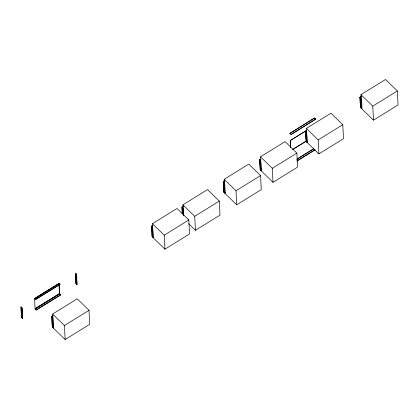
<?xml version="1.0" encoding="UTF-8"?>
<svg xmlns="http://www.w3.org/2000/svg" width="419" height="419" viewBox="0 0 419 419"><rect width="100%" height="100%" fill="white"/><g stroke="black" fill="none" stroke-linecap="round" stroke-linejoin="round"><path stroke-width="0.63" d="M223.725 191.939L224.872 193.049L225.202 192.845L224.134 191.808L223.62 181.678L224.689 182.715L224.359 182.92L223.458 181.788M34.725 298.611L35.699 299.381L60.079 284.291M59.812 294.002L60.708 294.856M51.919 316.57L52.815 317.424L51.909 316.612L53.004 315.936M151.72 226.223L152.694 226.988L151.809 226.202M289.974 133.211L314.554 118.001L315.701 119.116L291.137 134.588L289.974 133.211L291.137 134.588M289.99 133.478L314.554 118.001M291.121 134.321L315.701 119.116M152.427 223.699L177.001 208.494L188.817 219.965L189.529 233.975L164.95 249.185L153.134 237.709L152.427 223.699L164.243 235.174L164.95 249.185M183.443 215.418L182.909 204.839L207.484 189.629L219.299 201.104L220.012 215.115L195.432 230.319L188.618 223.704M224.888 193.311L224.175 179.306L248.755 164.096L260.566 175.571L261.278 189.582L236.698 204.786L223.741 192.201L223.201 181.542L224.291 180.867M261.194 170.847L260.487 156.837L285.061 141.632L296.877 153.103L297.584 167.113L273.01 182.323L260.304 169.983L259.796 159.702L260.33 159.89A2.776 1.032 58.3 0 1 260.655 160.173M307.106 142.439L306.394 128.429L330.973 113.224L342.789 124.694L343.496 138.705L318.917 153.914L306.216 141.575L305.708 131.294L306.237 131.482A2.776 1.032 58.3 0 1 306.567 131.765M361.66 108.683L360.948 94.673L385.527 79.469L397.343 90.939L398.05 104.949L373.47 120.159L360.44 107.5L359.926 97.37L361.56 96.354M58.948 283.448L34.568 298.532L35.06 308.798L59.639 293.588L59.016 283.427L59.461 293.578L35.081 308.662M152.673 225.453L151.563 226.14L152.055 236.405M183.585 206.326L181.946 207.342L182.265 213.674M223.212 181.804L224.306 181.128M34.547 298.668L59.189 283.427L60.184 284.312L35.605 299.522L34.714 298.653L59.294 283.448M151.542 226.276L152.914 225.438M183.213 206.693L182.024 207.415L182.344 213.748M224.479 181.155L223.29 181.883L223.804 192.012L224.134 191.808M290.624 147.43L290.273 140.465L306.656 130.33M152.804 225.59L151.709 226.265L152.642 227.035L153.228 237.568L152.338 236.704M290.702 147.504L290.346 140.538L306.734 130.403M361.639 96.428L360 97.444L360.513 107.573M361.655 96.695L360.015 97.706L361.157 98.821L361.487 98.617L360.34 97.507L360.827 107.102L361.974 108.217L361.644 108.421L360.502 107.306L360.827 107.102M260.807 159.141L259.785 159.775L260.775 160.577L259.885 159.712L260.398 169.842L261.288 170.706L260.398 169.842M306.718 130.733L305.697 131.367L306.687 132.168L305.797 131.304L306.31 141.433L307.2 142.298L306.31 141.433M259.864 159.849L260.885 159.215M305.776 131.44L306.792 130.807M182.705 214.177L182.349 207.211L183.417 208.253L183.093 208.453L181.966 207.248L183.077 208.191M292.425 149.583L306.624 140.794M292.499 149.656L306.698 140.868M60.624 294.955L36.244 310.039L35.348 309.175M164.243 235.174L188.817 219.965M195.432 230.319L194.725 216.314L219.299 201.104M236.698 204.786L235.991 190.776L260.566 175.571M273.01 182.323L272.298 168.312L296.877 153.103M318.917 153.914L318.21 139.904L342.789 124.694M373.47 120.159L372.763 106.148L397.343 90.939M296.919 159.052L313.852 148.572M296.93 159.314L313.862 148.839M296.971 160.838L314.994 149.688M296.987 161.106L315.009 149.95M52.626 314.051L77.206 298.841L89.017 310.317L89.729 324.327L65.149 339.531L53.339 328.061L52.626 314.051L64.442 325.521L65.149 339.531M52.873 315.806L51.762 316.492L52.255 326.757M51.741 316.628L53.113 315.79M64.442 325.521L89.017 310.317M360.948 94.673L372.763 106.148M359.926 97.37L361.147 98.554M314.569 118.268L315.711 119.378M306.394 128.429L318.21 139.904M260.487 156.837L272.298 168.312M224.175 179.306L235.991 190.776M223.201 181.542L224.348 182.653M182.909 204.839L194.725 216.314M152.244 236.766L153.234 237.646M75.64 273.335L76.53 274.199L77.059 284.7L76.169 283.836M75.54 273.398L76.431 274.262L76.96 284.763L76.069 283.893M52.008 316.555L52.899 317.419L53.433 327.92L52.543 327.056M52.443 327.113L53.433 327.998M21.217 307.007L22.107 307.871L22.642 318.372L21.751 317.508M21.118 307.069L22.008 307.934L22.542 318.435L21.652 317.571M361.487 98.617L361.974 108.217M306.687 132.168L307.2 142.298M260.775 160.577L261.288 170.706M224.689 182.715L225.202 192.845M183.417 208.253L183.805 215.848M151.641 226.218L152.155 236.347M75.467 273.345L75.98 283.474M75.373 273.408L75.886 283.537M51.841 316.565L52.354 326.694M21.05 307.022L21.563 317.152M20.95 307.08L21.463 317.209M306.734 141.172A0.728 0.377 -45.8 0 1 306.184 141.03M305.718 131.828A0.728 0.377 -45.8 0 1 306.268 131.011M306.656 141.098A0.728 0.377 -45.8 0 1 306.111 140.957L305.645 131.755A0.728 0.377 -45.8 0 1 306.195 130.938M306.111 131.466A1.833 0.681 58.3 0 1 306.567 131.875M260.199 159.875A1.833 0.681 58.3 0 1 260.655 160.283M260.822 169.58A0.728 0.377 -45.8 0 1 260.278 169.438M259.811 160.236A0.728 0.377 -45.8 0 1 260.361 159.419M260.744 169.501A0.728 0.377 -45.8 0 1 260.199 169.365L259.733 160.163A0.728 0.377 -45.8 0 1 260.283 159.346M59.823 293.949L35.248 309.154L36.139 310.018L60.718 294.814L59.823 293.949"/></g></svg>
